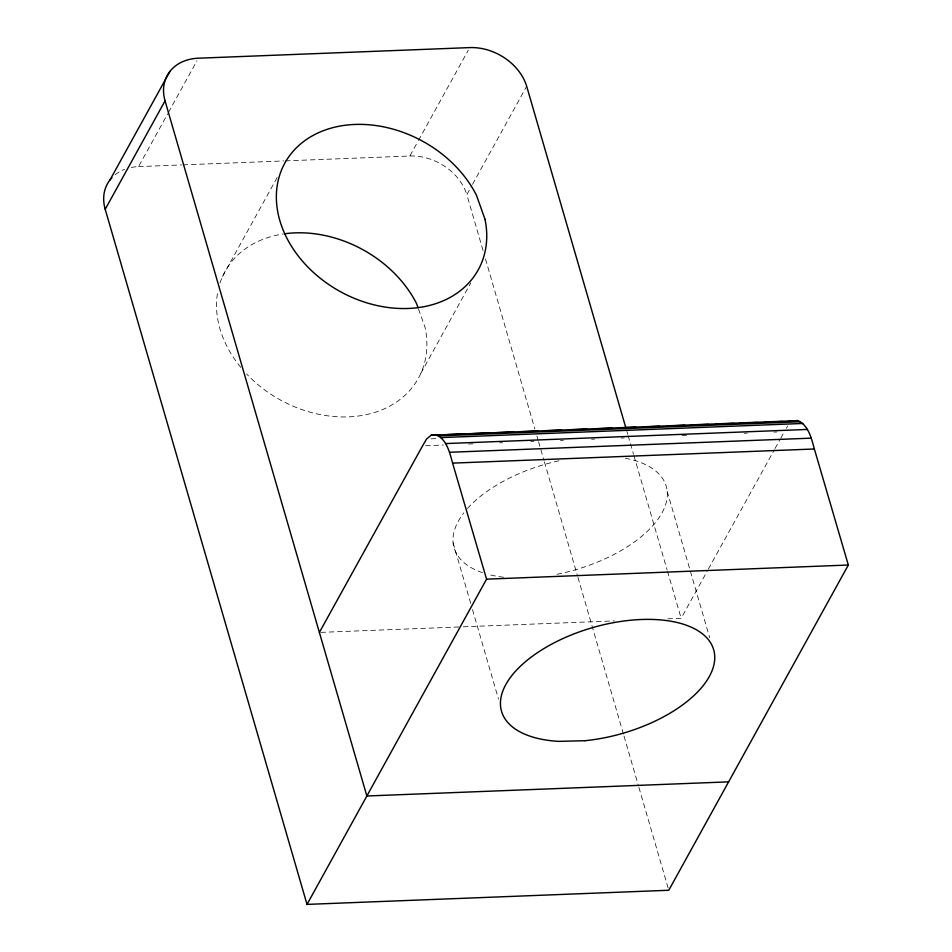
<?xml version="1.0" encoding="UTF-8"?>
<svg xmlns="http://www.w3.org/2000/svg" width="952" height="952" viewBox="0 0 952 952"><rect width="100%" height="100%" fill="white"/><g stroke="black" fill="none" stroke-linecap="round" stroke-linejoin="round"><path stroke-width="0.71" stroke-dasharray="4.76 3.57" d="M131.34 167.457A49.087 38.092 28.9 0 1 138.552 166.612L167.766 113.704M168.48 112.407L196.981 60.785M222.53 276.473L277.389 177.096M285.338 160.876L409.872 156.009L417.714 141.812M418.428 140.527L468.301 50.182M483.009 250.388L466.837 194.684L471.823 185.652M472.537 184.355L526.682 86.275M420.879 373.279L470.752 282.934M667.804 618.812L681.144 618.288L707.669 570.343M708.383 569.046L774.321 449.832M775.035 448.535L780.057 439.467M780.771 438.17L784.353 431.684M786.34 428.281L787.673 426.008M138.552 166.612L181.546 164.934M183.034 164.875L283.851 160.936M431.018 438.836L438.432 438.539M425.556 445.714L443.346 445.012M468.551 444.025L473.001 443.858M499.681 442.811L502.656 442.692M530.823 441.597L533.786 441.478M560.478 440.443L563.441 440.324M591.608 439.217L594.572 439.11M621.263 438.063L624.226 437.944M682.048 435.683L686.499 435.516M744.321 433.255L747.284 433.136M773.976 432.089L776.939 431.982M320.86 632.366L461.72 626.868M463.196 626.809L614.433 620.894M418.511 309.007L425.127 327.619A110.444 85.716 28.9 0 1 370.257 413.715A110.444 85.716 28.9 0 1 246.616 373.969M667.197 491.363L709.68 637.709M626.892 431.446L627.725 434.29M628.141 435.718L633.52 454.259M633.937 455.687L667.066 569.796M667.483 571.224L681.144 618.288M485.496 258.956L534.846 428.924M536.916 436.064L538.166 440.348M538.582 441.776L543.973 460.351M544.377 461.779L577.555 576.043M577.971 577.471L623.584 734.575M624 736.003L638.518 785.995M638.923 787.423L668.375 888.835M453.104 542.795L470.847 603.913M472.501 609.589L498.503 699.137M409.872 156.009A49.087 38.104 28.9 0 1 466.837 194.684M115.144 174.716A49.087 38.092 28.9 0 1 124.652 169.349M240.82 367.412A110.444 85.716 28.9 0 1 217.841 291.3M219.995 283.018A110.444 85.716 28.9 0 1 283.363 233.954M625.345 458.233A110.444 54.895 -16.2 0 1 660.676 515.21A110.444 54.895 -16.2 0 1 554.302 574.818M503.656 577.233A110.444 54.895 -16.2 0 1 488.245 574.401M482.521 572.688A110.444 54.895 -16.2 0 1 463.814 512.878M467.444 508.511A110.444 54.895 -16.2 0 1 560.383 460.459"/><path stroke-width="1.43" d="M110.051 179.845L169.896 71.424M319.384 632.426L422.593 445.822L426.567 439.003L431.185 435.231L797.895 420.617C808.724 425.496 811.473 438.61 814.365 448.987L848.327 565.024L668.78 890.263L307.02 904.4L105.208 209.273L165.053 100.864A49.087 38.092 28.9 0 1 198.397 58.203L469.729 47.6A49.087 38.092 28.9 0 1 526.682 86.275L626.071 428.59M307.02 904.4L486.567 579.161L452.605 463.124C449.713 452.747 446.964 439.634 436.135 434.743M797.895 420.617L788.506 421.272M431.185 435.231L440.086 434.885M447.5 434.588L465.29 433.898M472.704 433.612L490.494 432.91M496.42 432.684L514.211 431.982M520.149 431.756L537.939 431.054M545.353 430.768L561.656 430.137M569.07 429.84L586.86 429.15M594.274 428.852L612.077 428.162M618.003 427.936L635.793 427.234M643.207 426.948L659.51 426.306M666.924 426.02L684.714 425.318M690.652 425.092L708.443 424.402M715.856 424.104L733.647 423.414M739.573 423.176L757.364 422.486M764.777 422.2L782.58 421.498M438.158 435.909L799.918 421.772M441.073 437.599L802.833 423.462M445.667 443.572L807.427 429.435M449.594 452.283L811.366 438.146M452.605 463.124L814.365 448.987M486.567 579.161L848.327 565.024M728.637 781.854L366.865 795.991L165.053 100.864M418.035 307.675L416.631 303.712A110.444 85.716 28.9 0 0 284.791 233.752M105.208 209.273A49.087 38.092 28.9 0 1 111.919 177.667M585.087 740.704L558.729 741.37A110.444 54.966 -16.2 0 1 541.807 649.859A110.444 54.966 -16.2 0 1 712.072 645.527A110.444 54.966 -16.2 0 1 585.087 740.704M484.973 219.21L476.476 195.291A110.444 85.716 28.9 0 0 300.344 144.18A110.444 85.716 28.9 0 0 355.251 298.726A110.444 85.716 28.9 0 0 484.973 219.21"/></g></svg>
